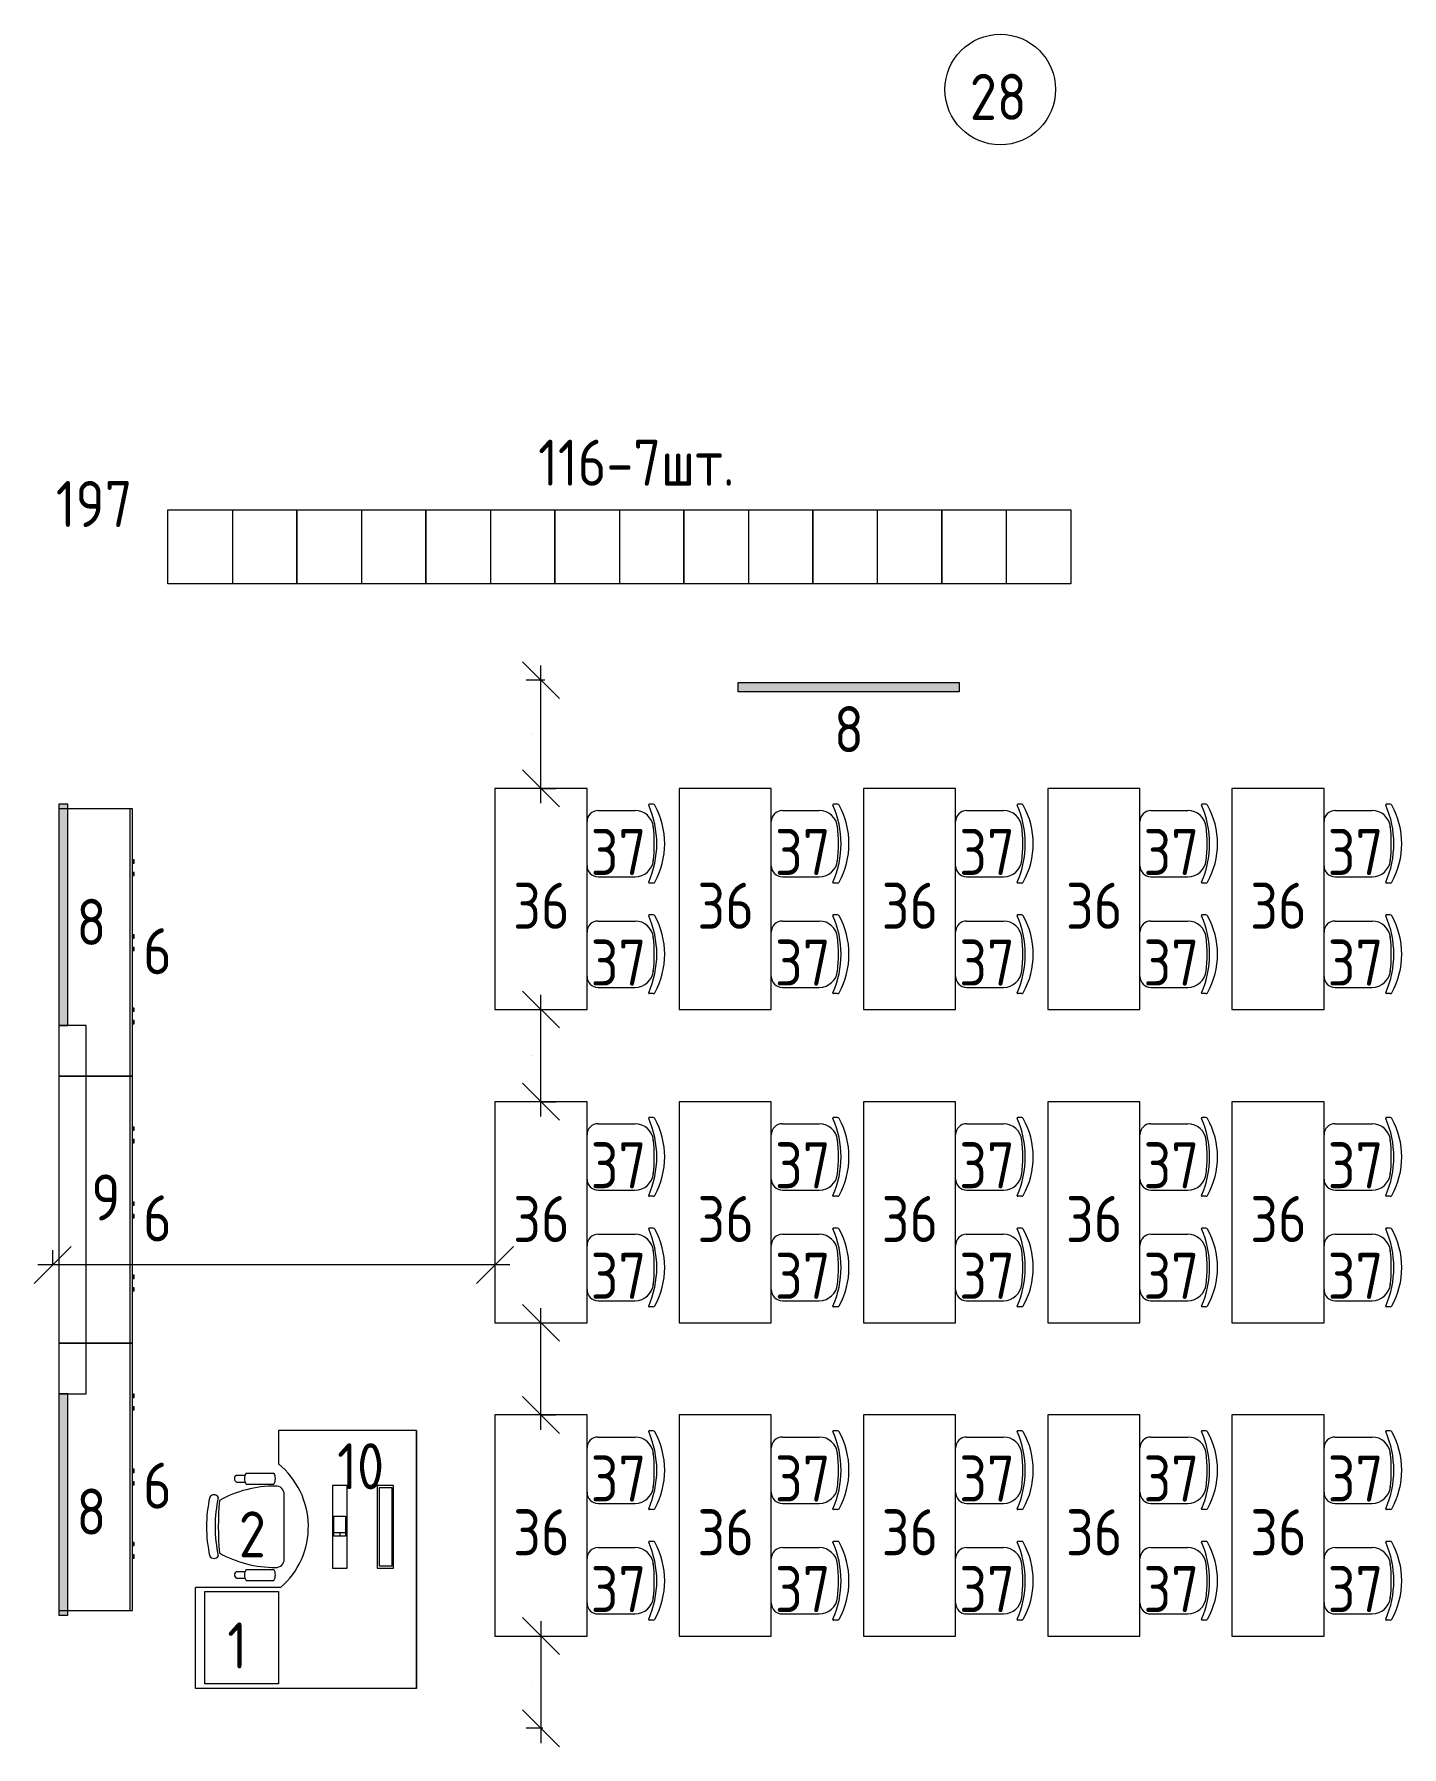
# Model space of a CAD drawing. Header units: millimetres. Extents: x 3050 to 430575, y -569542 to 36130.
# Drawn here: x 287474 to 294895, y -486324 to -477030 of the extents above; entities that cross this region are included whole.
import ezdxf

# ---------------------------------------------------------------- set-up
doc = ezdxf.new("R2010")
doc.units = ezdxf.units.MM
doc.layers.add('ТХ', color=5, linetype='Continuous', lineweight=5)
doc.layers.add('Уточнения', color=210, linetype='Continuous', lineweight=20)
doc.layers.add('ТХ_№ПОЗ', color=7, linetype='Continuous')
doc.styles.add('GOST Common_2', font='GOST_Common.ttf', dxfattribs={"width": 0.9, "height": 250})
doc.styles.add('GOST Common_3', font='GOST_Common.ttf', dxfattribs={"width": 0.9, "height": 2.5})
doc.dimstyles.new('TX-100', dxfattribs={"dimtxt": 200, "dimasz": 200, "dimexe": 80, "dimexo": 0, "dimgap": 50, "dimtad": 1, "dimtoh": 1, "dimdec": 0, "dimrnd": 10, "dimzin": 12, "dimtxsty": 'GOST Common_3', "dimblk": 'OBLIQUE', "dimcen": 1.5, "dimdle": 80, "dimclrd": 256, "dimclre": 256, "dimclrt": 256, "dimadec": 0, "dimazin": 0, "dimtfac": 1, "dimtdec": 0, "dimtmove": 0, "dimatfit": 3, "dimfxl": 1, "dimlwd": -1, "dimlwe": 15, "dimarcsym": 0})

# ---------------------------------------------------------------- blocks, each defined once
blk = doc.blocks.new('Ячейки')
at = {"layer": 'ТХ'}
blk.add_line((274852.3, 7677.2), (274852.3, 7277.2), dxfattribs=at)
blk.add_lwpolyline([(274502.3, 7677.2), (275202.3, 7677.2), (275202.3, 7277.2), (274502.3, 7277.2)], close=True, dxfattribs=at)
blk = doc.blocks.new('Покрытие настенное')
at = {"linetype": 'Continuous', "lineweight": 5}
blk.add_lwpolyline([(2250, -150), (250, -150), (250, 0), (2250, 0)], close=True, dxfattribs=at)
blk = doc.blocks.new('A$C3da1b1ea')
at = {"lineweight": 0}
h = blk.add_hatch(color=256, dxfattribs=at)
h.dxf.hatch_style = 1
h.paths.add_polyline_path([(0, 0), (50, 0), (50, -1200), (0, -1200)])
blk.add_lwpolyline([(0, 0), (50, 0), (50, -1200), (0, -1200), (0, 0)], dxfattribs=at)
blk = doc.blocks.new('Стол учителя угловой с тумбой')
at = {"linetype": 'Continuous', "lineweight": 5}
for p, q in [((0, 0), (0, 1200)), ((0, 1200), (547.9, 1200)), ((547.9, 739), (547.9, 1200)), ((1400, 750), (1219.1, 750)), ((1400, 0), (1400, 750)), ((1400, 0), (1400, 750)), ((1400, 0), (0, 0)), ((0, 0), (1400, 0))]:
    blk.add_line(p, q, dxfattribs=at)
blk.add_lwpolyline([(26.4, 1148.7), (526.4, 1148.7), (526.4, 748.7), (26.4, 748.7)], close=True, dxfattribs=at)
blk.add_arc((878.9, 1024.4), 437, 220.76329, 321.11011, dxfattribs=at)
blk = doc.blocks.new('Кресло регулируемое')
at = {"linetype": 'Continuous'}
for p, q in [((-280.3, -163), (-280.3, -208.6)), ((-243.6, -163), (-243.6, -208.8)), ((242.1, -163), (242.1, -208.8)), ((278.9, -163), (278.9, -208.6)), ((-292.3, -214.4), (-292.3, -365.6)), ((-232.1, -214.4), (-232.1, -365.6)), ((230.7, -214.4), (230.7, -365.6)), ((290.9, -214.4), (290.9, -365.6)), ((-175.8, -421.8), (174.4, -421.8))]:
    blk.add_line(p, q, dxfattribs=at)
for centre, radius, start, end in [((402.7, -373.3), 624.5, 150.90677, 180.12147), ((-144.6, -40.7), 28.1, 124.29147, 235.70827), ((0, -747.5), 747.5, 77.60199, 102.39777), ((0, -794), 747.5, 77.60199, 102.39777), ((0, -1825.8), 1761.9, 85.39382, 94.65462), ((-404.1, -373.3), 624.5, 359.87797, 29.10589), ((144.6, -40.7), 28.1, 304.29007, 55.70964), ((-261.9, -171.6), 20.2, 24.89545, 155.33537), ((260.5, -171.5), 20.2, 24.89545, 155.33537), ((-262.2, -264.4), 58.4, 58.95098, 121.04877), ((260.8, -264.4), 58.4, 58.95101, 121.04877), ((-262.2, -315.5), 58.4, 238.95097, 301.04877), ((260.8, -315.5), 58.4, 238.95097, 301.04877), ((-176.4, -376.4), 45.4, 177.81347, 270.74787), ((175, -376.4), 45.4, 269.25187, 2.18664)]:
    blk.add_arc(centre, radius, start, end, dxfattribs=at)
blk = doc.blocks.new('Стул ученич штабелир №5-7')
at = {"color": 0, "linetype": 'ByBlock', "lineweight": -2}
for p, q in [((-120.1, 0), (120.1, 0)), ((-120.1, 0), (120.1, 0)), ((-179.9, -60), (-179.9, -260.3)), ((-179.9, -60), (-179.9, -260.3)), ((180.1, -60), (180.1, -260.3)), ((180.1, -60), (180.1, -260.3)), ((-213.4, -359), (-213.4, -337.3)), ((-213.4, -359), (-213.4, -337.3)), ((213.6, -359), (213.6, -337.3)), ((213.6, -359), (213.6, -337.3))]:
    blk.add_line(p, q, dxfattribs=at)
for centre, radius, start, end in [((-119.9, -60), 60, 90, 180), ((-119.9, -60), 60, 90, 180), ((120.1, -60), 60, 0, 90), ((120.1, -60), 60, 0, 90), ((-79.9, -260.3), 100, 180, 264.25844), ((-79.9, -260.3), 100, 180, 264.25844), ((80.1, -260.3), 100, 275.74156, 0), ((80.1, -260.3), 100, 275.74156, 0), ((-210.4, -337.3), 3, 63.89783, 180), ((-210.4, -337.3), 3, 63.89783, 180), ((-203.4, -359), 10, 180, 238.06825), ((-203.4, -359), 10, 180, 238.06825), ((0.1, 142.3), 520.8, 246.31951, 293.68049), ((0.1, 142.3), 520.8, 246.31951, 293.68049), ((0.1, 9), 430.5, 240.99166, 299.00834), ((0.1, 9), 430.5, 240.99166, 299.00834), ((0.1, 435.5), 800.4, 263.24698, 276.75302), ((0.1, 435.5), 800.4, 263.24698, 276.75302), ((203.6, -359), 10, 301.93175, 0), ((203.6, -359), 10, 301.93175, 0), ((210.6, -337.3), 3, 0, 116.10217), ((210.6, -337.3), 3, 0, 116.10217)]:
    blk.add_arc(centre, radius, start, end, dxfattribs=at)
blk = doc.blocks.new('A$C727b9d3d')
at = {"linetype": 'Continuous'}
blk.add_line((388, -1450), (388, 0), dxfattribs=at)
for points in [[(0, -1450), (400, -1450), (400, 0), (0, 0)], [(400, -277.1), (400, -294.4), (410.2, -294.4), (410.2, -277.1)], [(400, -344.7), (400, -362.1), (410.2, -362.1), (410.2, -344.7)], [(400, -684.1), (400, -701.5), (410.2, -701.5), (410.2, -684.1)], [(400, -751.8), (400, -769.1), (410.2, -769.1), (410.2, -751.8)], [(400, -1081), (400, -1098.4), (410.2, -1098.4), (410.2, -1081)], [(400, -1148.7), (400, -1166), (410.2, -1166), (410.2, -1148.7)]]:
    blk.add_lwpolyline(points, close=True, dxfattribs=at)
blk = doc.blocks.new('_Oblique')
at = {"color": 0, "linetype": 'ByBlock', "lineweight": -2}
blk.add_line((-0.5, -0.5), (0.5, 0.5), dxfattribs=at)
blk = doc.blocks.new('*D12167')
at = {"layer": 'Defpoints', "color": 0, "transparency": 16777216}
for p in [(490008.5, -300703.2), (490008.5, -300703.2), (490008.5, -301203.2)]:
    blk.add_point(p, dxfattribs=at)
at = {"layer": 'ТХ', "transparency": 16777216}
blk.add_line((490008.5, -301283.2), (490008.5, -300623.2), dxfattribs=at)
at = {"layer": 'ТХ', "lineweight": 15, "transparency": 16777216}
for p, q in [((490008.5, -300703.2), (490088.5, -300703.2)), ((490008.5, -301203.2), (490088.5, -301203.2))]:
    blk.add_line(p, q, dxfattribs=at)
at = {"layer": 'ТХ', "transparency": 16777216, "xscale": 200, "yscale": 200, "zscale": 200}
for p, rotation in [((490008.5, -300703.2), 90), ((490008.5, -301203.2), 270)]:
    blk.add_blockref('_Oblique', p, dxfattribs=dict(at, rotation=rotation))
at = {"layer": 'ТХ', "transparency": 16777216, "insert": (489957.2, -300953.2), "char_height": 2.5, "attachment_point": 5, "rotation": 90, "style": 'GOST Common_3'}
blk.add_mtext('500', dxfattribs=at)
blk = doc.blocks.new('*D12168')
at = {"layer": 'Defpoints', "color": 0, "transparency": 16777216}
for p in [(490008.5, -299003.2), (490008.5, -299003.2), (490008.5, -299503.2)]:
    blk.add_point(p, dxfattribs=at)
at = {"layer": 'ТХ', "transparency": 16777216}
blk.add_line((490008.5, -299583.2), (490008.5, -298923.2), dxfattribs=at)
at = {"layer": 'ТХ', "lineweight": 15, "transparency": 16777216}
for p, q in [((490008.5, -299003.2), (490088.5, -299003.2)), ((490008.5, -299503.2), (490088.5, -299503.2))]:
    blk.add_line(p, q, dxfattribs=at)
at = {"layer": 'ТХ', "transparency": 16777216, "xscale": 200, "yscale": 200, "zscale": 200}
for p, rotation in [((490008.5, -299003.2), 90), ((490008.5, -299503.2), 270)]:
    blk.add_blockref('_Oblique', p, dxfattribs=dict(at, rotation=rotation))
at = {"layer": 'ТХ', "transparency": 16777216, "insert": (489957.2, -299253.2), "char_height": 2.5, "attachment_point": 5, "rotation": 90, "style": 'GOST Common_3'}
blk.add_mtext('500', dxfattribs=at)
blk = doc.blocks.new('*D12149')
at = {"layer": 'Defpoints', "color": 0, "transparency": 16777216}
for p in [(490008.5, -297215.9), (490029.5, -297215.9), (490008.5, -297803.2)]:
    blk.add_point(p, dxfattribs=at)
at = {"layer": 'ТХ', "transparency": 16777216}
blk.add_line((490008.5, -297883.2), (490008.5, -297135.9), dxfattribs=at)
at = {"layer": 'ТХ', "lineweight": 15, "transparency": 16777216}
for p, q in [((490029.5, -297215.9), (489928.5, -297215.9)), ((490008.5, -297803.2), (490088.5, -297803.2))]:
    blk.add_line(p, q, dxfattribs=at)
at = {"layer": 'ТХ', "transparency": 16777216, "xscale": 200, "yscale": 200, "zscale": 200}
for p, rotation in [((490008.5, -297215.9), 90), ((490008.5, -297803.2), 270)]:
    blk.add_blockref('_Oblique', p, dxfattribs=dict(at, rotation=rotation))
at = {"layer": 'ТХ', "transparency": 16777216, "insert": (489957.2, -297509.5), "char_height": 2.5, "attachment_point": 5, "rotation": 90, "style": 'GOST Common_3'}
blk.add_mtext('590', dxfattribs=at)
blk = doc.blocks.new('*D12136')
at = {"layer": 'Defpoints', "color": 0, "transparency": 16777216}
for p in [(489758.5, -300103.2), (487358.3, -300389.5), (487358.3, -300389.5)]:
    blk.add_point(p, dxfattribs=at)
at = {"layer": 'ТХ', "lineweight": 15, "transparency": 16777216}
for p, q in [((489758.5, -300103.2), (489758.5, -300469.5)), ((487358.3, -300389.5), (487358.3, -300309.5))]:
    blk.add_line(p, q, dxfattribs=at)
at = {"layer": 'ТХ', "transparency": 16777216}
blk.add_line((489838.5, -300389.5), (487278.3, -300389.5), dxfattribs=at)
at = {"layer": 'ТХ', "transparency": 16777216, "xscale": 200, "yscale": 200, "zscale": 200, "rotation": 180}
blk.add_blockref('_Oblique', (487358.3, -300389.5), dxfattribs=at)
at = {"layer": 'ТХ', "transparency": 16777216, "xscale": 200, "yscale": 200, "zscale": 200}
blk.add_blockref('_Oblique', (489758.5, -300389.5), dxfattribs=at)
at = {"layer": 'ТХ', "transparency": 16777216, "insert": (488558.4, -300338.2), "char_height": 2.5, "attachment_point": 5, "style": 'GOST Common_3'}
blk.add_mtext('2400', dxfattribs=at)
blk = doc.blocks.new('*D12150')
at = {"layer": 'Defpoints', "color": 0, "transparency": 16777216}
for p in [(490008.5, -302403.2), (490008.5, -302903.9), (490018.5, -302903.9)]:
    blk.add_point(p, dxfattribs=at)
at = {"layer": 'ТХ', "transparency": 16777216}
blk.add_line((490008.5, -302323.2), (490008.5, -302983.9), dxfattribs=at)
at = {"layer": 'ТХ', "lineweight": 15, "transparency": 16777216}
for p, q in [((490008.5, -302403.2), (490088.5, -302403.2)), ((490018.5, -302903.9), (489928.5, -302903.9))]:
    blk.add_line(p, q, dxfattribs=at)
at = {"layer": 'ТХ', "transparency": 16777216, "xscale": 200, "yscale": 200, "zscale": 200}
for p, rotation in [((490008.5, -302403.2), 90), ((490008.5, -302903.9), 270)]:
    blk.add_blockref('_Oblique', p, dxfattribs=dict(at, rotation=rotation))
at = {"layer": 'ТХ', "transparency": 16777216, "insert": (489957.2, -302653.5), "char_height": 2.5, "attachment_point": 5, "rotation": 90, "style": 'GOST Common_3'}
blk.add_mtext('500', dxfattribs=at)
blk = doc.blocks.new('Ноутбук')
at = {"layer": 'ТХ'}
for p, q in [((2432.4, 14060), (2432.4, 13996.6)), ((2432.4, 14028.3), (2412.3, 14028.3))]:
    blk.add_line(p, q, dxfattribs=at)
for points in [[(2238.5, 13988.4), (2687.5, 13988.4), (2687.5, 14067.9), (2238.5, 14067.9)], [(2520.4, 13996.6), (2412.3, 13996.6), (2412.3, 14060), (2520.4, 14060)], [(2687.5, 13824.4), (2238.5, 13824.4), (2238.5, 13735.8), (2687.5, 13735.8)], [(2673.8, 13813.8), (2251.4, 13813.8), (2251.4, 13743.9), (2673.8, 13743.9)]]:
    blk.add_lwpolyline(points, close=True, dxfattribs=at)
blk = doc.blocks.new('ТХ1 4 этаж')
at = {"layer": 'ТХ'}
for points in [[(489758.5, -297803.2), (489758.5, -299003.2), (490258.5, -299003.2), (490258.5, -297803.2)], [(490758.5, -297803.2), (490758.5, -299003.2), (491258.5, -299003.2), (491258.5, -297803.2)], [(491758.5, -297803.2), (491758.5, -299003.2), (492258.5, -299003.2), (492258.5, -297803.2)], [(492758.5, -297803.2), (492758.5, -299003.2), (493258.5, -299003.2), (493258.5, -297803.2)], [(493758.5, -297803.2), (493758.5, -299003.2), (494258.5, -299003.2), (494258.5, -297803.2)], [(489758.5, -299503.2), (489758.5, -300703.2), (490258.5, -300703.2), (490258.5, -299503.2)], [(490758.5, -299503.2), (490758.5, -300703.2), (491258.5, -300703.2), (491258.5, -299503.2)], [(491758.5, -299503.2), (491758.5, -300703.2), (492258.5, -300703.2), (492258.5, -299503.2)], [(492758.5, -299503.2), (492758.5, -300703.2), (493258.5, -300703.2), (493258.5, -299503.2)], [(493758.5, -299503.2), (493758.5, -300703.2), (494258.5, -300703.2), (494258.5, -299503.2)], [(489758.5, -301203.2), (489758.5, -302403.2), (490258.5, -302403.2), (490258.5, -301203.2)], [(490758.5, -301203.2), (490758.5, -302403.2), (491258.5, -302403.2), (491258.5, -301203.2)], [(491758.5, -301203.2), (491758.5, -302403.2), (492258.5, -302403.2), (492258.5, -301203.2)], [(492758.5, -301203.2), (492758.5, -302403.2), (493258.5, -302403.2), (493258.5, -301203.2)], [(493758.5, -301203.2), (493758.5, -302403.2), (494258.5, -302403.2), (494258.5, -301203.2)]]:
    blk.add_lwpolyline(points, close=True, dxfattribs=at)
at = {"layer": 'ТХ', "lineweight": 0}
blk.add_circle((492501, -294010.6), 300, dxfattribs=at)
at = {"rotation": 90}
blk.add_blockref('Ноутбук', (502944.3, -304273), dxfattribs=at)
at = {"layer": 'ТХ'}
for p in [(213481.5, -303969.5), (214181.5, -303969.5), (214881.5, -303969.5), (215581.5, -303969.5), (216281.5, -303969.5), (216981.5, -303969.5), (217681.5, -303969.5)]:
    blk.add_blockref('Ячейки', p, dxfattribs=at)
at = {"layer": 'ТХ', "lineweight": 0, "rotation": 90}
for name, p in [('A$C3da1b1ea', (491078.5, -297278.9)), ('Стул ученич штабелир №5-7', (490258.5, -298103.2)), ('Стул ученич штабелир №5-7', (491258.5, -298103.2)), ('Стул ученич штабелир №5-7', (492258.5, -298103.2)), ('Стул ученич штабелир №5-7', (493258.5, -298103.2)), ('Стул ученич штабелир №5-7', (494258.5, -298103.2)), ('Стул ученич штабелир №5-7', (490258.5, -298703.2)), ('Стул ученич штабелир №5-7', (491258.5, -298703.2)), ('Стул ученич штабелир №5-7', (492258.5, -298703.2)), ('Стул ученич штабелир №5-7', (493258.5, -298703.2)), ('Стул ученич штабелир №5-7', (494258.5, -298703.2)), ('Стул ученич штабелир №5-7', (490258.5, -299803.2)), ('Стул ученич штабелир №5-7', (491258.5, -299803.2)), ('Стул ученич штабелир №5-7', (492258.5, -299803.2)), ('Стул ученич штабелир №5-7', (493258.5, -299803.2)), ('Стул ученич штабелир №5-7', (494258.5, -299803.2)), ('Стул ученич штабелир №5-7', (490258.5, -300403.2)), ('Стул ученич штабелир №5-7', (491258.5, -300403.2)), ('Стул ученич штабелир №5-7', (492258.5, -300403.2)), ('Стул ученич штабелир №5-7', (493258.5, -300403.2)), ('Стул ученич штабелир №5-7', (494258.5, -300403.2)), ('Стол учителя угловой с тумбой', (489333.5, -302688.3)), ('Стул ученич штабелир №5-7', (490258.5, -301503.2)), ('Стул ученич штабелир №5-7', (491258.5, -301503.2)), ('Стул ученич штабелир №5-7', (492258.5, -301503.2)), ('Стул ученич штабелир №5-7', (493258.5, -301503.2)), ('Стул ученич штабелир №5-7', (494258.5, -301503.2)), ('Кресло регулируемое', (488193.3, -301809.3)), ('Стул ученич штабелир №5-7', (490258.5, -302103.2)), ('Стул ученич штабелир №5-7', (491258.5, -302103.2)), ('Стул ученич штабелир №5-7', (492258.5, -302103.2)), ('Стул ученич штабелир №5-7', (493258.5, -302103.2)), ('Стул ученич штабелир №5-7', (494258.5, -302103.2))]:
    blk.add_blockref(name, p, dxfattribs=at)
at = {"layer": 'ТХ', "lineweight": 0}
for name, p, xscale, rotation in [('A$C3da1b1ea', (487390.9, -299089.2), -1, 180), ('Покрытие настенное', (487390.9, -298839.2), -1.000000000000005, 90), ('A$C3da1b1ea', (487390.9, -302289.2), -1, 180)]:
    blk.add_blockref(name, p, dxfattribs=dict(at, xscale=xscale, rotation=rotation))
for p in [(487390.9, -297914.2), (487390.9, -299364.2), (487390.9, -300814.2)]:
    blk.add_blockref('A$C727b9d3d', p, dxfattribs=at)
at = {"layer": 'ТХ_№ПОЗ', "char_height": 250, "attachment_point": 5, "line_spacing_factor": 1.139951, "style": 'GOST Common_2'}
for s, insert, width in [('\\pxt4.23333,8.46667,12.7,16.93333,21.16667,25.4,29.63333,33.86667,38.1,42.33333,46.56667,50.8,55.03333,59.26667,63.5,67.73333,71.96667,76.2,80.43333,84.66667,88.9,93.13333,97.36667,101.6,105.83333,110.06667,114.3,118.53333,122.76667,127,131.23333,135.46667;28', (492490.1, -294050.4), 595), ('\\pxt4.23333,8.46667,12.7,16.93333,21.16667,25.4,29.63333,33.86667,38.1,42.33333,46.56667,50.8,55.03333,59.26667,63.5,67.73333,71.96667,76.2,80.43333,84.66667,88.9,93.13333,97.36667,101.6,105.83333,110.06667,114.3,118.53333,122.76667,127,131.23333,135.46667;116-7шт.', (490526, -296035.6), 4180.99), ('\\pxt4.23333,8.46667,12.7,16.93333,21.16667,25.4,29.63333,33.86667,38.1,42.33333,46.56667,50.8,55.03333,59.26667,63.5,67.73333,71.96667,76.2,80.43333,84.66667,88.9,93.13333,97.36667,101.6,105.83333,110.06667,114.3,118.53333,122.76667,127,131.23333,135.46667;197', (487583.2, -296259.8), 595), ('\\pxt4.23333,8.46667,12.7,16.93333,21.16667,25.4,29.63333,33.86667,38.1,42.33333,46.56667,50.8,55.03333,59.26667,63.5,67.73333,71.96667,76.2,80.43333,84.66667,88.9,93.13333,97.36667,101.6,105.83333,110.06667,114.3,118.53333,122.76667,127,131.23333,135.46667;8', (491679.8, -297481.9), 595), ('\\pxt4.23333,8.46667,12.7,16.93333,21.16667,25.4,29.63333,33.86667,38.1,42.33333,46.56667,50.8,55.03333,59.26667,63.5,67.73333,71.96667,76.2,80.43333,84.66667,88.9,93.13333,97.36667,101.6,105.83333,110.06667,114.3,118.53333,122.76667,127,131.23333,135.46667;37', (490428.8, -298148.5), 595), ('\\pxt4.23333,8.46667,12.7,16.93333,21.16667,25.4,29.63333,33.86667,38.1,42.33333,46.56667,50.8,55.03333,59.26667,63.5,67.73333,71.96667,76.2,80.43333,84.66667,88.9,93.13333,97.36667,101.6,105.83333,110.06667,114.3,118.53333,122.76667,127,131.23333,135.46667;37', (491428.8, -298148.5), 595), ('\\pxt4.23333,8.46667,12.7,16.93333,21.16667,25.4,29.63333,33.86667,38.1,42.33333,46.56667,50.8,55.03333,59.26667,63.5,67.73333,71.96667,76.2,80.43333,84.66667,88.9,93.13333,97.36667,101.6,105.83333,110.06667,114.3,118.53333,122.76667,127,131.23333,135.46667;37', (492428.8, -298148.5), 595), ('\\pxt4.23333,8.46667,12.7,16.93333,21.16667,25.4,29.63333,33.86667,38.1,42.33333,46.56667,50.8,55.03333,59.26667,63.5,67.73333,71.96667,76.2,80.43333,84.66667,88.9,93.13333,97.36667,101.6,105.83333,110.06667,114.3,118.53333,122.76667,127,131.23333,135.46667;37', (493428.8, -298148.5), 595), ('\\pxt4.23333,8.46667,12.7,16.93333,21.16667,25.4,29.63333,33.86667,38.1,42.33333,46.56667,50.8,55.03333,59.26667,63.5,67.73333,71.96667,76.2,80.43333,84.66667,88.9,93.13333,97.36667,101.6,105.83333,110.06667,114.3,118.53333,122.76667,127,131.23333,135.46667;37', (494428.8, -298148.5), 595), ('\\pxt4.23333,8.46667,12.7,16.93333,21.16667,25.4,29.63333,33.86667,38.1,42.33333,46.56667,50.8,55.03333,59.26667,63.5,67.73333,71.96667,76.2,80.43333,84.66667,88.9,93.13333,97.36667,101.6,105.83333,110.06667,114.3,118.53333,122.76667,127,131.23333,135.46667;8', (487568.4, -298527.9), 595), ('\\pxt4.23333,8.46667,12.7,16.93333,21.16667,25.4,29.63333,33.86667,38.1,42.33333,46.56667,50.8,55.03333,59.26667,63.5,67.73333,71.96667,76.2,80.43333,84.66667,88.9,93.13333,97.36667,101.6,105.83333,110.06667,114.3,118.53333,122.76667,127,131.23333,135.46667;36', (490010.8, -298440.2), 595), ('\\pxt4.23333,8.46667,12.7,16.93333,21.16667,25.4,29.63333,33.86667,38.1,42.33333,46.56667,50.8,55.03333,59.26667,63.5,67.73333,71.96667,76.2,80.43333,84.66667,88.9,93.13333,97.36667,101.6,105.83333,110.06667,114.3,118.53333,122.76667,127,131.23333,135.46667;36', (491010.8, -298440.2), 595), ('\\pxt4.23333,8.46667,12.7,16.93333,21.16667,25.4,29.63333,33.86667,38.1,42.33333,46.56667,50.8,55.03333,59.26667,63.5,67.73333,71.96667,76.2,80.43333,84.66667,88.9,93.13333,97.36667,101.6,105.83333,110.06667,114.3,118.53333,122.76667,127,131.23333,135.46667;36', (492010.8, -298440.2), 595), ('\\pxt4.23333,8.46667,12.7,16.93333,21.16667,25.4,29.63333,33.86667,38.1,42.33333,46.56667,50.8,55.03333,59.26667,63.5,67.73333,71.96667,76.2,80.43333,84.66667,88.9,93.13333,97.36667,101.6,105.83333,110.06667,114.3,118.53333,122.76667,127,131.23333,135.46667;36', (493010.8, -298440.2), 595), ('\\pxt4.23333,8.46667,12.7,16.93333,21.16667,25.4,29.63333,33.86667,38.1,42.33333,46.56667,50.8,55.03333,59.26667,63.5,67.73333,71.96667,76.2,80.43333,84.66667,88.9,93.13333,97.36667,101.6,105.83333,110.06667,114.3,118.53333,122.76667,127,131.23333,135.46667;36', (494010.8, -298440.2), 595), ('\\pxt4.23333,8.46667,12.7,16.93333,21.16667,25.4,29.63333,33.86667,38.1,42.33333,46.56667,50.8,55.03333,59.26667,63.5,67.73333,71.96667,76.2,80.43333,84.66667,88.9,93.13333,97.36667,101.6,105.83333,110.06667,114.3,118.53333,122.76667,127,131.23333,135.46667;6', (487927, -298686.7), 595), ('\\pxt4.23333,8.46667,12.7,16.93333,21.16667,25.4,29.63333,33.86667,38.1,42.33333,46.56667,50.8,55.03333,59.26667,63.5,67.73333,71.96667,76.2,80.43333,84.66667,88.9,93.13333,97.36667,101.6,105.83333,110.06667,114.3,118.53333,122.76667,127,131.23333,135.46667;37', (490428.8, -298748.5), 595), ('\\pxt4.23333,8.46667,12.7,16.93333,21.16667,25.4,29.63333,33.86667,38.1,42.33333,46.56667,50.8,55.03333,59.26667,63.5,67.73333,71.96667,76.2,80.43333,84.66667,88.9,93.13333,97.36667,101.6,105.83333,110.06667,114.3,118.53333,122.76667,127,131.23333,135.46667;37', (491428.8, -298748.5), 595), ('\\pxt4.23333,8.46667,12.7,16.93333,21.16667,25.4,29.63333,33.86667,38.1,42.33333,46.56667,50.8,55.03333,59.26667,63.5,67.73333,71.96667,76.2,80.43333,84.66667,88.9,93.13333,97.36667,101.6,105.83333,110.06667,114.3,118.53333,122.76667,127,131.23333,135.46667;37', (492428.8, -298748.5), 595), ('\\pxt4.23333,8.46667,12.7,16.93333,21.16667,25.4,29.63333,33.86667,38.1,42.33333,46.56667,50.8,55.03333,59.26667,63.5,67.73333,71.96667,76.2,80.43333,84.66667,88.9,93.13333,97.36667,101.6,105.83333,110.06667,114.3,118.53333,122.76667,127,131.23333,135.46667;37', (493428.8, -298748.5), 595), ('\\pxt4.23333,8.46667,12.7,16.93333,21.16667,25.4,29.63333,33.86667,38.1,42.33333,46.56667,50.8,55.03333,59.26667,63.5,67.73333,71.96667,76.2,80.43333,84.66667,88.9,93.13333,97.36667,101.6,105.83333,110.06667,114.3,118.53333,122.76667,127,131.23333,135.46667;37', (494428.8, -298748.5), 595), ('\\pxt4.23333,8.46667,12.7,16.93333,21.16667,25.4,29.63333,33.86667,38.1,42.33333,46.56667,50.8,55.03333,59.26667,63.5,67.73333,71.96667,76.2,80.43333,84.66667,88.9,93.13333,97.36667,101.6,105.83333,110.06667,114.3,118.53333,122.76667,127,131.23333,135.46667;37', (490428.8, -299848.5), 595), ('\\pxt4.23333,8.46667,12.7,16.93333,21.16667,25.4,29.63333,33.86667,38.1,42.33333,46.56667,50.8,55.03333,59.26667,63.5,67.73333,71.96667,76.2,80.43333,84.66667,88.9,93.13333,97.36667,101.6,105.83333,110.06667,114.3,118.53333,122.76667,127,131.23333,135.46667;37', (491428.8, -299848.5), 595), ('\\pxt4.23333,8.46667,12.7,16.93333,21.16667,25.4,29.63333,33.86667,38.1,42.33333,46.56667,50.8,55.03333,59.26667,63.5,67.73333,71.96667,76.2,80.43333,84.66667,88.9,93.13333,97.36667,101.6,105.83333,110.06667,114.3,118.53333,122.76667,127,131.23333,135.46667;37', (492428.8, -299848.5), 595), ('\\pxt4.23333,8.46667,12.7,16.93333,21.16667,25.4,29.63333,33.86667,38.1,42.33333,46.56667,50.8,55.03333,59.26667,63.5,67.73333,71.96667,76.2,80.43333,84.66667,88.9,93.13333,97.36667,101.6,105.83333,110.06667,114.3,118.53333,122.76667,127,131.23333,135.46667;37', (493428.8, -299848.5), 595), ('\\pxt4.23333,8.46667,12.7,16.93333,21.16667,25.4,29.63333,33.86667,38.1,42.33333,46.56667,50.8,55.03333,59.26667,63.5,67.73333,71.96667,76.2,80.43333,84.66667,88.9,93.13333,97.36667,101.6,105.83333,110.06667,114.3,118.53333,122.76667,127,131.23333,135.46667;37', (494428.8, -299848.5), 595), ('\\pxt4.23333,8.46667,12.7,16.93333,21.16667,25.4,29.63333,33.86667,38.1,42.33333,46.56667,50.8,55.03333,59.26667,63.5,67.73333,71.96667,76.2,80.43333,84.66667,88.9,93.13333,97.36667,101.6,105.83333,110.06667,114.3,118.53333,122.76667,127,131.23333,135.46667;9', (487647.2, -300023.1), 595), ('\\pxt4.23333,8.46667,12.7,16.93333,21.16667,25.4,29.63333,33.86667,38.1,42.33333,46.56667,50.8,55.03333,59.26667,63.5,67.73333,71.96667,76.2,80.43333,84.66667,88.9,93.13333,97.36667,101.6,105.83333,110.06667,114.3,118.53333,122.76667,127,131.23333,135.46667;6', (487927, -300136.7), 595), ('\\pxt4.23333,8.46667,12.7,16.93333,21.16667,25.4,29.63333,33.86667,38.1,42.33333,46.56667,50.8,55.03333,59.26667,63.5,67.73333,71.96667,76.2,80.43333,84.66667,88.9,93.13333,97.36667,101.6,105.83333,110.06667,114.3,118.53333,122.76667,127,131.23333,135.46667;36', (490010.8, -300140.2), 595), ('\\pxt4.23333,8.46667,12.7,16.93333,21.16667,25.4,29.63333,33.86667,38.1,42.33333,46.56667,50.8,55.03333,59.26667,63.5,67.73333,71.96667,76.2,80.43333,84.66667,88.9,93.13333,97.36667,101.6,105.83333,110.06667,114.3,118.53333,122.76667,127,131.23333,135.46667;36', (491010.8, -300140.2), 595), ('\\pxt4.23333,8.46667,12.7,16.93333,21.16667,25.4,29.63333,33.86667,38.1,42.33333,46.56667,50.8,55.03333,59.26667,63.5,67.73333,71.96667,76.2,80.43333,84.66667,88.9,93.13333,97.36667,101.6,105.83333,110.06667,114.3,118.53333,122.76667,127,131.23333,135.46667;36', (492010.8, -300140.2), 595), ('\\pxt4.23333,8.46667,12.7,16.93333,21.16667,25.4,29.63333,33.86667,38.1,42.33333,46.56667,50.8,55.03333,59.26667,63.5,67.73333,71.96667,76.2,80.43333,84.66667,88.9,93.13333,97.36667,101.6,105.83333,110.06667,114.3,118.53333,122.76667,127,131.23333,135.46667;36', (493010.8, -300140.2), 595), ('\\pxt4.23333,8.46667,12.7,16.93333,21.16667,25.4,29.63333,33.86667,38.1,42.33333,46.56667,50.8,55.03333,59.26667,63.5,67.73333,71.96667,76.2,80.43333,84.66667,88.9,93.13333,97.36667,101.6,105.83333,110.06667,114.3,118.53333,122.76667,127,131.23333,135.46667;36', (494010.8, -300140.2), 595), ('\\pxt4.23333,8.46667,12.7,16.93333,21.16667,25.4,29.63333,33.86667,38.1,42.33333,46.56667,50.8,55.03333,59.26667,63.5,67.73333,71.96667,76.2,80.43333,84.66667,88.9,93.13333,97.36667,101.6,105.83333,110.06667,114.3,118.53333,122.76667,127,131.23333,135.46667;37', (490428.8, -300448.5), 595), ('\\pxt4.23333,8.46667,12.7,16.93333,21.16667,25.4,29.63333,33.86667,38.1,42.33333,46.56667,50.8,55.03333,59.26667,63.5,67.73333,71.96667,76.2,80.43333,84.66667,88.9,93.13333,97.36667,101.6,105.83333,110.06667,114.3,118.53333,122.76667,127,131.23333,135.46667;37', (491428.8, -300448.5), 595), ('\\pxt4.23333,8.46667,12.7,16.93333,21.16667,25.4,29.63333,33.86667,38.1,42.33333,46.56667,50.8,55.03333,59.26667,63.5,67.73333,71.96667,76.2,80.43333,84.66667,88.9,93.13333,97.36667,101.6,105.83333,110.06667,114.3,118.53333,122.76667,127,131.23333,135.46667;37', (492428.8, -300448.5), 595), ('\\pxt4.23333,8.46667,12.7,16.93333,21.16667,25.4,29.63333,33.86667,38.1,42.33333,46.56667,50.8,55.03333,59.26667,63.5,67.73333,71.96667,76.2,80.43333,84.66667,88.9,93.13333,97.36667,101.6,105.83333,110.06667,114.3,118.53333,122.76667,127,131.23333,135.46667;37', (493428.8, -300448.5), 595), ('\\pxt4.23333,8.46667,12.7,16.93333,21.16667,25.4,29.63333,33.86667,38.1,42.33333,46.56667,50.8,55.03333,59.26667,63.5,67.73333,71.96667,76.2,80.43333,84.66667,88.9,93.13333,97.36667,101.6,105.83333,110.06667,114.3,118.53333,122.76667,127,131.23333,135.46667;37', (494428.8, -300448.5), 595), ('\\pxt4.23333,8.46667,12.7,16.93333,21.16667,25.4,29.63333,33.86667,38.1,42.33333,46.56667,50.8,55.03333,59.26667,63.5,67.73333,71.96667,76.2,80.43333,84.66667,88.9,93.13333,97.36667,101.6,105.83333,110.06667,114.3,118.53333,122.76667,127,131.23333,135.46667;10', (489029.8, -301481.9), 595), ('\\pxt4.23333,8.46667,12.7,16.93333,21.16667,25.4,29.63333,33.86667,38.1,42.33333,46.56667,50.8,55.03333,59.26667,63.5,67.73333,71.96667,76.2,80.43333,84.66667,88.9,93.13333,97.36667,101.6,105.83333,110.06667,114.3,118.53333,122.76667,127,131.23333,135.46667;6', (487927, -301586.7), 595), ('\\pxt4.23333,8.46667,12.7,16.93333,21.16667,25.4,29.63333,33.86667,38.1,42.33333,46.56667,50.8,55.03333,59.26667,63.5,67.73333,71.96667,76.2,80.43333,84.66667,88.9,93.13333,97.36667,101.6,105.83333,110.06667,114.3,118.53333,122.76667,127,131.23333,135.46667;37', (490428.8, -301548.5), 595), ('\\pxt4.23333,8.46667,12.7,16.93333,21.16667,25.4,29.63333,33.86667,38.1,42.33333,46.56667,50.8,55.03333,59.26667,63.5,67.73333,71.96667,76.2,80.43333,84.66667,88.9,93.13333,97.36667,101.6,105.83333,110.06667,114.3,118.53333,122.76667,127,131.23333,135.46667;37', (491428.8, -301548.5), 595), ('\\pxt4.23333,8.46667,12.7,16.93333,21.16667,25.4,29.63333,33.86667,38.1,42.33333,46.56667,50.8,55.03333,59.26667,63.5,67.73333,71.96667,76.2,80.43333,84.66667,88.9,93.13333,97.36667,101.6,105.83333,110.06667,114.3,118.53333,122.76667,127,131.23333,135.46667;37', (492428.8, -301548.5), 595), ('\\pxt4.23333,8.46667,12.7,16.93333,21.16667,25.4,29.63333,33.86667,38.1,42.33333,46.56667,50.8,55.03333,59.26667,63.5,67.73333,71.96667,76.2,80.43333,84.66667,88.9,93.13333,97.36667,101.6,105.83333,110.06667,114.3,118.53333,122.76667,127,131.23333,135.46667;37', (493428.8, -301548.5), 595), ('\\pxt4.23333,8.46667,12.7,16.93333,21.16667,25.4,29.63333,33.86667,38.1,42.33333,46.56667,50.8,55.03333,59.26667,63.5,67.73333,71.96667,76.2,80.43333,84.66667,88.9,93.13333,97.36667,101.6,105.83333,110.06667,114.3,118.53333,122.76667,127,131.23333,135.46667;37', (494428.8, -301548.5), 595), ('\\pxt4.23333,8.46667,12.7,16.93333,21.16667,25.4,29.63333,33.86667,38.1,42.33333,46.56667,50.8,55.03333,59.26667,63.5,67.73333,71.96667,76.2,80.43333,84.66667,88.9,93.13333,97.36667,101.6,105.83333,110.06667,114.3,118.53333,122.76667,127,131.23333,135.46667;8', (487568.4, -301727.9), 595), ('\\pxt4.23333,8.46667,12.7,16.93333,21.16667,25.4,29.63333,33.86667,38.1,42.33333,46.56667,50.8,55.03333,59.26667,63.5,67.73333,71.96667,76.2,80.43333,84.66667,88.9,93.13333,97.36667,101.6,105.83333,110.06667,114.3,118.53333,122.76667,127,131.23333,135.46667;2', (488441.8, -301851.3), 595), ('\\pxt4.23333,8.46667,12.7,16.93333,21.16667,25.4,29.63333,33.86667,38.1,42.33333,46.56667,50.8,55.03333,59.26667,63.5,67.73333,71.96667,76.2,80.43333,84.66667,88.9,93.13333,97.36667,101.6,105.83333,110.06667,114.3,118.53333,122.76667,127,131.23333,135.46667;36', (490010.8, -301840.2), 595), ('\\pxt4.23333,8.46667,12.7,16.93333,21.16667,25.4,29.63333,33.86667,38.1,42.33333,46.56667,50.8,55.03333,59.26667,63.5,67.73333,71.96667,76.2,80.43333,84.66667,88.9,93.13333,97.36667,101.6,105.83333,110.06667,114.3,118.53333,122.76667,127,131.23333,135.46667;36', (491010.8, -301840.2), 595), ('\\pxt4.23333,8.46667,12.7,16.93333,21.16667,25.4,29.63333,33.86667,38.1,42.33333,46.56667,50.8,55.03333,59.26667,63.5,67.73333,71.96667,76.2,80.43333,84.66667,88.9,93.13333,97.36667,101.6,105.83333,110.06667,114.3,118.53333,122.76667,127,131.23333,135.46667;36', (492010.8, -301840.2), 595), ('\\pxt4.23333,8.46667,12.7,16.93333,21.16667,25.4,29.63333,33.86667,38.1,42.33333,46.56667,50.8,55.03333,59.26667,63.5,67.73333,71.96667,76.2,80.43333,84.66667,88.9,93.13333,97.36667,101.6,105.83333,110.06667,114.3,118.53333,122.76667,127,131.23333,135.46667;36', (493010.8, -301840.2), 595), ('\\pxt4.23333,8.46667,12.7,16.93333,21.16667,25.4,29.63333,33.86667,38.1,42.33333,46.56667,50.8,55.03333,59.26667,63.5,67.73333,71.96667,76.2,80.43333,84.66667,88.9,93.13333,97.36667,101.6,105.83333,110.06667,114.3,118.53333,122.76667,127,131.23333,135.46667;36', (494010.8, -301840.2), 595), ('\\pxt4.23333,8.46667,12.7,16.93333,21.16667,25.4,29.63333,33.86667,38.1,42.33333,46.56667,50.8,55.03333,59.26667,63.5,67.73333,71.96667,76.2,80.43333,84.66667,88.9,93.13333,97.36667,101.6,105.83333,110.06667,114.3,118.53333,122.76667,127,131.23333,135.46667;37', (490428.8, -302148.5), 595), ('\\pxt4.23333,8.46667,12.7,16.93333,21.16667,25.4,29.63333,33.86667,38.1,42.33333,46.56667,50.8,55.03333,59.26667,63.5,67.73333,71.96667,76.2,80.43333,84.66667,88.9,93.13333,97.36667,101.6,105.83333,110.06667,114.3,118.53333,122.76667,127,131.23333,135.46667;37', (491428.8, -302148.5), 595), ('\\pxt4.23333,8.46667,12.7,16.93333,21.16667,25.4,29.63333,33.86667,38.1,42.33333,46.56667,50.8,55.03333,59.26667,63.5,67.73333,71.96667,76.2,80.43333,84.66667,88.9,93.13333,97.36667,101.6,105.83333,110.06667,114.3,118.53333,122.76667,127,131.23333,135.46667;37', (492428.8, -302148.5), 595), ('\\pxt4.23333,8.46667,12.7,16.93333,21.16667,25.4,29.63333,33.86667,38.1,42.33333,46.56667,50.8,55.03333,59.26667,63.5,67.73333,71.96667,76.2,80.43333,84.66667,88.9,93.13333,97.36667,101.6,105.83333,110.06667,114.3,118.53333,122.76667,127,131.23333,135.46667;37', (493428.8, -302148.5), 595), ('\\pxt4.23333,8.46667,12.7,16.93333,21.16667,25.4,29.63333,33.86667,38.1,42.33333,46.56667,50.8,55.03333,59.26667,63.5,67.73333,71.96667,76.2,80.43333,84.66667,88.9,93.13333,97.36667,101.6,105.83333,110.06667,114.3,118.53333,122.76667,127,131.23333,135.46667;37', (494428.8, -302148.5), 595), ('\\pxt4.23333,8.46667,12.7,16.93333,21.16667,25.4,29.63333,33.86667,38.1,42.33333,46.56667,50.8,55.03333,59.26667,63.5,67.73333,71.96667,76.2,80.43333,84.66667,88.9,93.13333,97.36667,101.6,105.83333,110.06667,114.3,118.53333,122.76667,127,131.23333,135.46667;1', (488360.1, -302454.2), 595)]:
    blk.add_mtext(s, dxfattribs=dict(at, insert=insert, width=width))
at = {"layer": 'ТХ'}
for base, p1, p2, angle, picture, middle in [((490008.5, -297215.9), (490008.5, -297803.2), (490029.5, -297215.9), 270, '*D12149', (489957.2, -297509.5)), ((490008.5, -299003.2), (490008.5, -299503.2), (490008.5, -299003.2), 270, '*D12168', (489957.2, -299253.2)), ((487358.3, -300389.5), (489758.5, -300103.2), (487358.3, -300389.5), 180, '*D12136', (488558.4, -300338.2)), ((490008.5, -300703.2), (490008.5, -301203.2), (490008.5, -300703.2), 270, '*D12167', (489957.2, -300953.2)), ((490008.5, -302903.9), (490008.5, -302403.2), (490018.5, -302903.9), 270, '*D12150', (489957.2, -302653.5))]:
    dim = blk.add_linear_dim(base=base, p1=p1, p2=p2, angle=angle, dimstyle='TX-100', dxfattribs=at)
    dim.commit()
    dim.dimension.update_dxf_attribs({"geometry": picture, "text_midpoint": middle})

msp = doc.modelspace()

# ---------------------------------------------------------------- block references
at = {"layer": 'Уточнения', "lineweight": 50}
msp.add_blockref('ТХ1 4 этаж', (-199784.75, -183319.8), dxfattribs=at)

doc.saveas('drawing.dxf')
